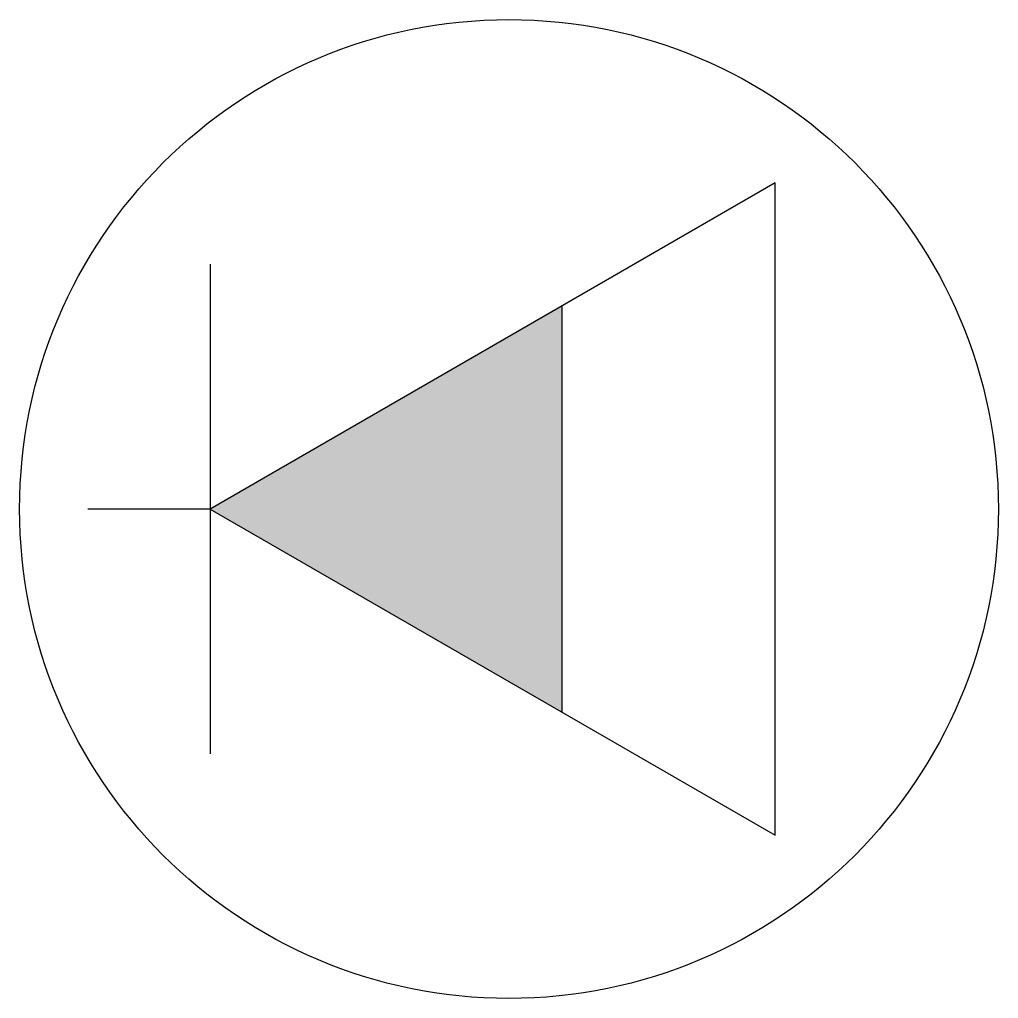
# Model space of a CAD drawing. Header units: millimetres. Extents: x -6081.987 to -6081.537, y -959.63 to -959.18.
import ezdxf

# ---------------------------------------------------------------- set-up
doc = ezdxf.new("R2010")
doc.units = ezdxf.units.MM
doc.layers.add('Tel_Símbolos', color=3, linetype='Continuous')

msp = doc.modelspace()

# ---------------------------------------------------------------- hatches: boundary and pattern name
at = {"layer": 'Tel_Símbolos'}
msp.add_hatch(color=1, dxfattribs=at).paths.add_polyline_path([(-6081.73805, -959.49817), (-6081.73805, -959.31142), (-6081.89977, -959.4048)])

# ---------------------------------------------------------------- linework, layer by layer
for p, q in [((-6081.89977, -959.2923), (-6081.89977, -959.5173)), ((-6081.73805, -959.31142), (-6081.73805, -959.49817)), ((-6081.89977, -959.4048), (-6081.95602, -959.4048))]:
    msp.add_line(p, q, dxfattribs=at)
msp.add_lwpolyline([(-6081.63996, -959.2548), (-6081.89977, -959.4048), (-6081.63996, -959.5548)], close=True, dxfattribs=at)
at = {"layer": 'Tel_Símbolos', "color": 2}
msp.add_circle((-6081.7624, -959.4048), 0.225, dxfattribs=at)

doc.saveas('drawing.dxf')
